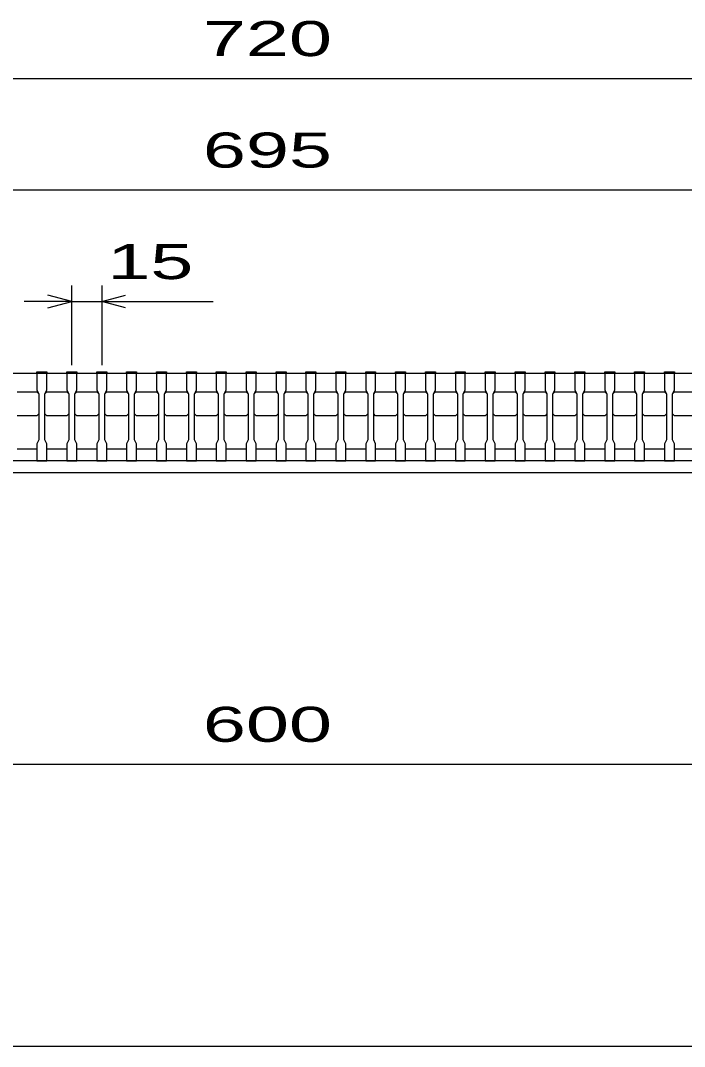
# Model space of a CAD drawing. Units: millimetres, scale not verified. Extents: x -1456 to 1385, y -1026 to 843.
# Drawn here: x -868 to -535, y -917 to -402 of the extents above; entities that cross this region are included whole.
import ezdxf
from ezdxf.enums import TextEntityAlignment as Align

# ---------------------------------------------------------------- set-up
doc = ezdxf.new("R2010")
doc.units = ezdxf.units.MM
doc.header["$LTSCALE"] = 8
for name, color, linetype, lineweight in [('0_2', 150, 'Continuous', 25), ('16', 3, 'Continuous', 25), ('19', 6, 'Continuous', 25), ('22', 4, 'Continuous', 25)]:
    doc.layers.add(name, color=color, linetype=linetype, lineweight=lineweight)
doc.styles.add('ベクトル', font='')
doc.styles.get('ベクトル').set_extended_font_data('ベクトル')

msp = doc.modelspace()

# ---------------------------------------------------------------- linework, layer by layer
at = {"layer": '0_2'}
msp.add_line((1384.8, -917.2), (-1383.2, -917.2), dxfattribs=at)
at = {"layer": '16'}
for p, q in [((-1085, -579), (-390, -579)), ((-860, -579), (-860, -578.3)), ((-860, -578.3), (-855, -578.3)), ((-860, -579), (-860, -587.5)), ((-855, -579), (-860, -579)), ((-855, -578.3), (-855, -579)), ((-855, -587.5), (-855, -579)), ((-845, -579), (-845, -578.3)), ((-845, -578.3), (-840, -578.3)), ((-845, -579), (-845, -587.5)), ((-840, -579), (-845, -579)), ((-840, -578.3), (-840, -579)), ((-840, -587.5), (-840, -579)), ((-830, -579), (-830, -578.3)), ((-830, -578.3), (-825, -578.3)), ((-830, -579), (-830, -587.5)), ((-825, -579), (-830, -579)), ((-825, -578.3), (-825, -579)), ((-825, -587.5), (-825, -579)), ((-815, -579), (-815, -578.3)), ((-815, -578.3), (-810, -578.3)), ((-815, -579), (-815, -587.5)), ((-810, -579), (-815, -579)), ((-810, -578.3), (-810, -579)), ((-810, -587.5), (-810, -579)), ((-800, -579), (-800, -578.3)), ((-800, -578.3), (-795, -578.3)), ((-800, -579), (-800, -587.5)), ((-795, -579), (-800, -579)), ((-795, -578.3), (-795, -579)), ((-795, -587.5), (-795, -579)), ((-785, -579), (-785, -578.3)), ((-785, -578.3), (-780, -578.3)), ((-785, -579), (-785, -587.5)), ((-780, -579), (-785, -579)), ((-780, -578.3), (-780, -579)), ((-780, -587.5), (-780, -579)), ((-770, -579), (-770, -578.3)), ((-770, -578.3), (-765, -578.3)), ((-770, -579), (-770, -587.5)), ((-765, -579), (-770, -579)), ((-765, -578.3), (-765, -579)), ((-765, -587.5), (-765, -579)), ((-755, -579), (-755, -578.3)), ((-755, -578.3), (-750, -578.3)), ((-755, -579), (-755, -587.5)), ((-750, -579), (-755, -579)), ((-750, -578.3), (-750, -579)), ((-750, -587.5), (-750, -579)), ((-740, -579), (-740, -578.3)), ((-740, -578.3), (-735, -578.3)), ((-740, -579), (-740, -587.5)), ((-735, -579), (-740, -579)), ((-735, -578.3), (-735, -579)), ((-735, -587.5), (-735, -579)), ((-725, -579), (-725, -578.3)), ((-725, -578.3), (-720, -578.3)), ((-725, -579), (-725, -587.5)), ((-720, -579), (-725, -579)), ((-720, -578.3), (-720, -579)), ((-720, -587.5), (-720, -579)), ((-710, -579), (-710, -578.3)), ((-710, -578.3), (-705, -578.3)), ((-710, -579), (-710, -587.5)), ((-705, -579), (-710, -579)), ((-705, -578.3), (-705, -579)), ((-705, -587.5), (-705, -579)), ((-695, -579), (-695, -578.3)), ((-695, -578.3), (-690, -578.3)), ((-695, -579), (-695, -587.5)), ((-690, -579), (-695, -579)), ((-690, -578.3), (-690, -579)), ((-690, -587.5), (-690, -579)), ((-680, -579), (-680, -578.3)), ((-680, -578.3), (-675, -578.3)), ((-680, -579), (-680, -587.5)), ((-675, -579), (-680, -579)), ((-675, -578.3), (-675, -579)), ((-675, -587.5), (-675, -579)), ((-665, -579), (-665, -578.3)), ((-665, -578.3), (-660, -578.3)), ((-665, -579), (-665, -587.5)), ((-660, -579), (-665, -579)), ((-660, -578.3), (-660, -579)), ((-660, -587.5), (-660, -579)), ((-650, -579), (-650, -578.3)), ((-650, -578.3), (-645, -578.3)), ((-650, -579), (-650, -587.5)), ((-645, -579), (-650, -579)), ((-645, -578.3), (-645, -579)), ((-645, -587.5), (-645, -579)), ((-635, -579), (-635, -578.3)), ((-635, -578.3), (-630, -578.3)), ((-635, -579), (-635, -587.5)), ((-630, -579), (-635, -579)), ((-630, -578.3), (-630, -579)), ((-630, -587.5), (-630, -579)), ((-620, -579), (-620, -578.3)), ((-620, -578.3), (-615, -578.3)), ((-620, -579), (-620, -587.5)), ((-615, -579), (-620, -579)), ((-615, -578.3), (-615, -579)), ((-615, -587.5), (-615, -579)), ((-605, -579), (-605, -578.3)), ((-605, -578.3), (-600, -578.3)), ((-605, -579), (-605, -587.5)), ((-600, -579), (-605, -579)), ((-600, -578.3), (-600, -579)), ((-600, -587.5), (-600, -579)), ((-590, -579), (-590, -578.3)), ((-590, -578.3), (-585, -578.3)), ((-590, -579), (-590, -587.5)), ((-585, -579), (-590, -579)), ((-585, -578.3), (-585, -579)), ((-585, -587.5), (-585, -579)), ((-575, -579), (-575, -578.3)), ((-575, -578.3), (-570, -578.3)), ((-575, -579), (-575, -587.5)), ((-570, -579), (-575, -579)), ((-570, -578.3), (-570, -579)), ((-570, -587.5), (-570, -579)), ((-560, -579), (-560, -578.3)), ((-560, -578.3), (-555, -578.3)), ((-560, -579), (-560, -587.5)), ((-555, -579), (-560, -579)), ((-555, -578.3), (-555, -579)), ((-555, -587.5), (-555, -579)), ((-545, -579), (-545, -578.3)), ((-545, -578.3), (-540, -578.3)), ((-545, -579), (-545, -587.5)), ((-540, -579), (-545, -579)), ((-540, -578.3), (-540, -579)), ((-540, -587.5), (-540, -579)), ((-870, -588.5), (-860, -588.5)), ((-860, -587.5), (-859, -589.5)), ((-860, -588.5), (-859, -589.5)), ((-859, -589.5), (-859, -612.5)), ((-856, -589.5), (-855, -587.5)), ((-856, -589.5), (-855, -588.5)), ((-856, -612.5), (-856, -589.5)), ((-855, -588.5), (-845, -588.5)), ((-845, -587.5), (-844, -589.5)), ((-845, -588.5), (-844, -589.5)), ((-844, -589.5), (-844, -612.5)), ((-841, -589.5), (-840, -587.5)), ((-841, -589.5), (-840, -588.5)), ((-841, -612.5), (-841, -589.5)), ((-840, -588.5), (-830, -588.5)), ((-830, -587.5), (-829, -589.5)), ((-830, -588.5), (-829, -589.5)), ((-829, -589.5), (-829, -612.5)), ((-826, -589.5), (-825, -587.5)), ((-826, -589.5), (-825, -588.5)), ((-826, -612.5), (-826, -589.5)), ((-825, -588.5), (-815, -588.5)), ((-815, -587.5), (-814, -589.5)), ((-815, -588.5), (-814, -589.5)), ((-814, -589.5), (-814, -612.5)), ((-811, -589.5), (-810, -587.5)), ((-811, -589.5), (-810, -588.5)), ((-811, -612.5), (-811, -589.5)), ((-810, -588.5), (-800, -588.5)), ((-800, -587.5), (-799, -589.5)), ((-800, -588.5), (-799, -589.5)), ((-799, -589.5), (-799, -612.5)), ((-796, -589.5), (-795, -587.5)), ((-796, -589.5), (-795, -588.5)), ((-796, -612.5), (-796, -589.5)), ((-795, -588.5), (-785, -588.5)), ((-785, -587.5), (-784, -589.5)), ((-785, -588.5), (-784, -589.5)), ((-784, -589.5), (-784, -612.5)), ((-781, -589.5), (-780, -587.5)), ((-781, -589.5), (-780, -588.5)), ((-781, -612.5), (-781, -589.5)), ((-780, -588.5), (-770, -588.5)), ((-770, -587.5), (-769, -589.5)), ((-770, -588.5), (-769, -589.5)), ((-769, -589.5), (-769, -612.5)), ((-766, -589.5), (-765, -587.5)), ((-766, -589.5), (-765, -588.5)), ((-766, -612.5), (-766, -589.5)), ((-765, -588.5), (-755, -588.5)), ((-755, -587.5), (-754, -589.5)), ((-755, -588.5), (-754, -589.5)), ((-754, -589.5), (-754, -612.5)), ((-751, -589.5), (-750, -587.5)), ((-751, -589.5), (-750, -588.5)), ((-751, -612.5), (-751, -589.5)), ((-750, -588.5), (-740, -588.5)), ((-740, -587.5), (-739, -589.5)), ((-740, -588.5), (-739, -589.5)), ((-739, -589.5), (-739, -612.5)), ((-736, -589.5), (-735, -587.5)), ((-736, -589.5), (-735, -588.5)), ((-736, -612.5), (-736, -589.5)), ((-735, -588.5), (-725, -588.5)), ((-725, -587.5), (-724, -589.5)), ((-725, -588.5), (-724, -589.5)), ((-724, -589.5), (-724, -612.5)), ((-721, -589.5), (-720, -587.5)), ((-721, -589.5), (-720, -588.5)), ((-721, -612.5), (-721, -589.5)), ((-720, -588.5), (-710, -588.5)), ((-710, -587.5), (-709, -589.5)), ((-710, -588.5), (-709, -589.5)), ((-709, -589.5), (-709, -612.5)), ((-706, -589.5), (-705, -587.5)), ((-706, -589.5), (-705, -588.5)), ((-706, -612.5), (-706, -589.5)), ((-705, -588.5), (-695, -588.5)), ((-695, -587.5), (-694, -589.5)), ((-695, -588.5), (-694, -589.5)), ((-694, -589.5), (-694, -612.5)), ((-691, -589.5), (-690, -587.5)), ((-691, -589.5), (-690, -588.5)), ((-691, -612.5), (-691, -589.5)), ((-690, -588.5), (-680, -588.5)), ((-680, -587.5), (-679, -589.5)), ((-680, -588.5), (-679, -589.5)), ((-679, -589.5), (-679, -612.5)), ((-676, -589.5), (-675, -587.5)), ((-676, -589.5), (-675, -588.5)), ((-676, -612.5), (-676, -589.5)), ((-675, -588.5), (-665, -588.5)), ((-665, -587.5), (-664, -589.5)), ((-665, -588.5), (-664, -589.5)), ((-664, -589.5), (-664, -612.5)), ((-661, -589.5), (-660, -587.5)), ((-661, -589.5), (-660, -588.5)), ((-661, -612.5), (-661, -589.5)), ((-660, -588.5), (-650, -588.5)), ((-650, -587.5), (-649, -589.5)), ((-650, -588.5), (-649, -589.5)), ((-649, -589.5), (-649, -612.5)), ((-646, -589.5), (-645, -587.5)), ((-646, -589.5), (-645, -588.5)), ((-646, -612.5), (-646, -589.5)), ((-645, -588.5), (-635, -588.5)), ((-635, -587.5), (-634, -589.5)), ((-635, -588.5), (-634, -589.5)), ((-634, -589.5), (-634, -612.5)), ((-631, -589.5), (-630, -587.5)), ((-631, -589.5), (-630, -588.5)), ((-631, -612.5), (-631, -589.5)), ((-630, -588.5), (-620, -588.5)), ((-620, -587.5), (-619, -589.5)), ((-620, -588.5), (-619, -589.5)), ((-619, -589.5), (-619, -612.5)), ((-616, -589.5), (-615, -587.5)), ((-616, -589.5), (-615, -588.5)), ((-616, -612.5), (-616, -589.5)), ((-615, -588.5), (-605, -588.5)), ((-605, -587.5), (-604, -589.5)), ((-605, -588.5), (-604, -589.5)), ((-604, -589.5), (-604, -612.5)), ((-601, -589.5), (-600, -587.5)), ((-601, -589.5), (-600, -588.5)), ((-601, -612.5), (-601, -589.5)), ((-600, -588.5), (-590, -588.5)), ((-590, -587.5), (-589, -589.5)), ((-590, -588.5), (-589, -589.5)), ((-589, -589.5), (-589, -612.5)), ((-586, -589.5), (-585, -587.5)), ((-586, -589.5), (-585, -588.5)), ((-586, -612.5), (-586, -589.5)), ((-585, -588.5), (-575, -588.5)), ((-575, -587.5), (-574, -589.5)), ((-575, -588.5), (-574, -589.5)), ((-574, -589.5), (-574, -612.5)), ((-571, -589.5), (-570, -587.5)), ((-571, -589.5), (-570, -588.5)), ((-571, -612.5), (-571, -589.5)), ((-570, -588.5), (-560, -588.5)), ((-560, -587.5), (-559, -589.5)), ((-560, -588.5), (-559, -589.5)), ((-559, -589.5), (-559, -612.5)), ((-556, -589.5), (-555, -587.5)), ((-556, -589.5), (-555, -588.5)), ((-556, -612.5), (-556, -589.5)), ((-555, -588.5), (-545, -588.5)), ((-545, -587.5), (-544, -589.5)), ((-545, -588.5), (-544, -589.5)), ((-544, -589.5), (-544, -612.5)), ((-541, -589.5), (-540, -587.5)), ((-541, -589.5), (-540, -588.5)), ((-541, -612.5), (-541, -589.5)), ((-540, -588.5), (-530, -588.5)), ((-860, -600.5), (-870, -600.5)), ((-859, -599.5), (-860, -600.5)), ((-855, -600.5), (-856, -599.5)), ((-845, -600.5), (-855, -600.5)), ((-844, -599.5), (-845, -600.5)), ((-840, -600.5), (-841, -599.5)), ((-830, -600.5), (-840, -600.5)), ((-829, -599.5), (-830, -600.5)), ((-825, -600.5), (-826, -599.5)), ((-815, -600.5), (-825, -600.5)), ((-814, -599.5), (-815, -600.5)), ((-810, -600.5), (-811, -599.5)), ((-800, -600.5), (-810, -600.5)), ((-799, -599.5), (-800, -600.5)), ((-795, -600.5), (-796, -599.5)), ((-785, -600.5), (-795, -600.5)), ((-784, -599.5), (-785, -600.5)), ((-780, -600.5), (-781, -599.5)), ((-770, -600.5), (-780, -600.5)), ((-769, -599.5), (-770, -600.5)), ((-765, -600.5), (-766, -599.5)), ((-755, -600.5), (-765, -600.5)), ((-754, -599.5), (-755, -600.5)), ((-750, -600.5), (-751, -599.5)), ((-740, -600.5), (-750, -600.5)), ((-739, -599.5), (-740, -600.5)), ((-735, -600.5), (-736, -599.5)), ((-725, -600.5), (-735, -600.5)), ((-724, -599.5), (-725, -600.5)), ((-720, -600.5), (-721, -599.5)), ((-710, -600.5), (-720, -600.5)), ((-709, -599.5), (-710, -600.5)), ((-705, -600.5), (-706, -599.5)), ((-695, -600.5), (-705, -600.5)), ((-694, -599.5), (-695, -600.5)), ((-690, -600.5), (-691, -599.5)), ((-680, -600.5), (-690, -600.5)), ((-679, -599.5), (-680, -600.5)), ((-675, -600.5), (-676, -599.5)), ((-665, -600.5), (-675, -600.5)), ((-664, -599.5), (-665, -600.5)), ((-660, -600.5), (-661, -599.5)), ((-650, -600.5), (-660, -600.5)), ((-649, -599.5), (-650, -600.5)), ((-645, -600.5), (-646, -599.5)), ((-635, -600.5), (-645, -600.5)), ((-634, -599.5), (-635, -600.5)), ((-630, -600.5), (-631, -599.5)), ((-620, -600.5), (-630, -600.5)), ((-619, -599.5), (-620, -600.5)), ((-615, -600.5), (-616, -599.5)), ((-605, -600.5), (-615, -600.5)), ((-604, -599.5), (-605, -600.5)), ((-600, -600.5), (-601, -599.5)), ((-590, -600.5), (-600, -600.5)), ((-589, -599.5), (-590, -600.5)), ((-585, -600.5), (-586, -599.5)), ((-575, -600.5), (-585, -600.5)), ((-574, -599.5), (-575, -600.5)), ((-570, -600.5), (-571, -599.5)), ((-560, -600.5), (-570, -600.5)), ((-559, -599.5), (-560, -600.5)), ((-555, -600.5), (-556, -599.5)), ((-545, -600.5), (-555, -600.5)), ((-544, -599.5), (-545, -600.5)), ((-540, -600.5), (-541, -599.5)), ((-530, -600.5), (-540, -600.5)), ((-859, -612.5), (-860, -614.5)), ((-855, -614.5), (-856, -612.5)), ((-844, -612.5), (-845, -614.5)), ((-840, -614.5), (-841, -612.5)), ((-829, -612.5), (-830, -614.5)), ((-825, -614.5), (-826, -612.5)), ((-814, -612.5), (-815, -614.5)), ((-810, -614.5), (-811, -612.5)), ((-799, -612.5), (-800, -614.5)), ((-795, -614.5), (-796, -612.5)), ((-784, -612.5), (-785, -614.5)), ((-780, -614.5), (-781, -612.5)), ((-769, -612.5), (-770, -614.5)), ((-765, -614.5), (-766, -612.5)), ((-754, -612.5), (-755, -614.5)), ((-750, -614.5), (-751, -612.5)), ((-739, -612.5), (-740, -614.5)), ((-735, -614.5), (-736, -612.5)), ((-724, -612.5), (-725, -614.5)), ((-720, -614.5), (-721, -612.5)), ((-709, -612.5), (-710, -614.5)), ((-705, -614.5), (-706, -612.5)), ((-694, -612.5), (-695, -614.5)), ((-690, -614.5), (-691, -612.5)), ((-679, -612.5), (-680, -614.5)), ((-675, -614.5), (-676, -612.5)), ((-664, -612.5), (-665, -614.5)), ((-660, -614.5), (-661, -612.5)), ((-649, -612.5), (-650, -614.5)), ((-645, -614.5), (-646, -612.5)), ((-634, -612.5), (-635, -614.5)), ((-630, -614.5), (-631, -612.5)), ((-619, -612.5), (-620, -614.5)), ((-615, -614.5), (-616, -612.5)), ((-604, -612.5), (-605, -614.5)), ((-600, -614.5), (-601, -612.5)), ((-589, -612.5), (-590, -614.5)), ((-585, -614.5), (-586, -612.5)), ((-574, -612.5), (-575, -614.5)), ((-570, -614.5), (-571, -612.5)), ((-559, -612.5), (-560, -614.5)), ((-555, -614.5), (-556, -612.5)), ((-544, -612.5), (-545, -614.5)), ((-540, -614.5), (-541, -612.5)), ((-870, -617), (-860, -617)), ((-860, -614.5), (-860, -623)), ((-855, -623), (-855, -614.5)), ((-855, -617), (-845, -617)), ((-845, -614.5), (-845, -623)), ((-840, -623), (-840, -614.5)), ((-840, -617), (-830, -617)), ((-830, -614.5), (-830, -623)), ((-825, -623), (-825, -614.5)), ((-825, -617), (-815, -617)), ((-815, -614.5), (-815, -623)), ((-810, -623), (-810, -614.5)), ((-810, -617), (-800, -617)), ((-800, -614.5), (-800, -623)), ((-795, -623), (-795, -614.5)), ((-795, -617), (-785, -617)), ((-785, -614.5), (-785, -623)), ((-780, -623), (-780, -614.5)), ((-780, -617), (-770, -617)), ((-770, -614.5), (-770, -623)), ((-765, -623), (-765, -614.5)), ((-765, -617), (-755, -617)), ((-755, -614.5), (-755, -623)), ((-750, -623), (-750, -614.5)), ((-750, -617), (-740, -617)), ((-740, -614.5), (-740, -623)), ((-735, -623), (-735, -614.5)), ((-735, -617), (-725, -617)), ((-725, -614.5), (-725, -623)), ((-720, -623), (-720, -614.5)), ((-720, -617), (-710, -617)), ((-710, -614.5), (-710, -623)), ((-705, -623), (-705, -614.5)), ((-705, -617), (-695, -617)), ((-695, -614.5), (-695, -623)), ((-690, -623), (-690, -614.5)), ((-690, -617), (-680, -617)), ((-680, -614.5), (-680, -623)), ((-675, -623), (-675, -614.5)), ((-675, -617), (-665, -617)), ((-665, -614.5), (-665, -623)), ((-660, -623), (-660, -614.5)), ((-660, -617), (-650, -617)), ((-650, -614.5), (-650, -623)), ((-645, -623), (-645, -614.5)), ((-645, -617), (-635, -617)), ((-635, -614.5), (-635, -623)), ((-630, -623), (-630, -614.5)), ((-630, -617), (-620, -617)), ((-620, -614.5), (-620, -623)), ((-615, -623), (-615, -614.5)), ((-615, -617), (-605, -617)), ((-605, -614.5), (-605, -623)), ((-600, -623), (-600, -614.5)), ((-600, -617), (-590, -617)), ((-590, -614.5), (-590, -623)), ((-585, -623), (-585, -614.5)), ((-585, -617), (-575, -617)), ((-575, -614.5), (-575, -623)), ((-570, -623), (-570, -614.5)), ((-570, -617), (-560, -617)), ((-560, -614.5), (-560, -623)), ((-555, -623), (-555, -614.5)), ((-555, -617), (-545, -617)), ((-545, -614.5), (-545, -623)), ((-540, -623), (-540, -614.5)), ((-540, -617), (-530, -617)), ((-860, -623), (-855, -623)), ((-845, -623), (-840, -623)), ((-830, -623), (-825, -623)), ((-815, -623), (-810, -623)), ((-800, -623), (-795, -623)), ((-785, -623), (-780, -623)), ((-770, -623), (-765, -623)), ((-755, -623), (-750, -623)), ((-740, -623), (-735, -623)), ((-725, -623), (-720, -623)), ((-710, -623), (-705, -623)), ((-695, -623), (-690, -623)), ((-680, -623), (-675, -623)), ((-665, -623), (-660, -623)), ((-650, -623), (-645, -623)), ((-635, -623), (-630, -623)), ((-620, -623), (-615, -623)), ((-605, -623), (-600, -623)), ((-590, -623), (-585, -623)), ((-575, -623), (-570, -623)), ((-560, -623), (-555, -623)), ((-545, -623), (-540, -623))]:
    msp.add_line(p, q, dxfattribs=at)
at = {"layer": '19'}
for p, q in [((-383.5, -623), (-1091.5, -623)), ((-1096.5, -629), (-378.5, -629))]:
    msp.add_line(p, q, dxfattribs=at)
at = {"layer": '22'}
for p, q in [((-1097.5, -431), (-377.5, -431)), ((-1085, -487), (-390, -487)), ((-842.5, -575), (-842.5, -535)), ((-827.5, -535), (-827.5, -575)), ((-842.5, -543), (-854.5, -539.8)), ((-827.5, -543), (-815.5, -539.8)), ((-842.5, -543), (-866.5, -543)), ((-854.5, -546.2), (-842.5, -543)), ((-842.5, -543), (-827.5, -543)), ((-815.5, -546.2), (-827.5, -543)), ((-827.5, -543), (-771.5, -543)), ((-1037.5, -775.4), (-437.5, -775.4))]:
    msp.add_line(p, q, dxfattribs=at)

# ---------------------------------------------------------------- texts
at = {"layer": '22', "color": 2, "style": 'ベクトル', "width": 1.65}
for s, p in [(' 720 ', (-787.5, -411)), (' 695 ', (-787.5, -467)), (' 15 ', (-835.5, -523)), (' 600 ', (-787.5, -755.4))]:
    msp.add_text(s, height=17.6, dxfattribs=at).set_placement(p, align=Align.MIDDLE_LEFT)

doc.saveas('drawing.dxf')
